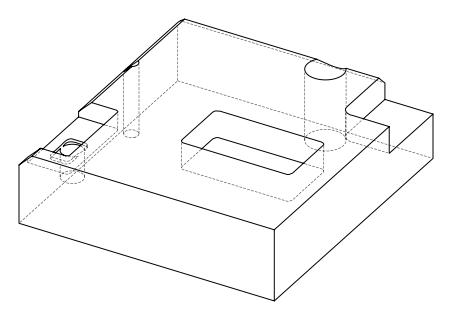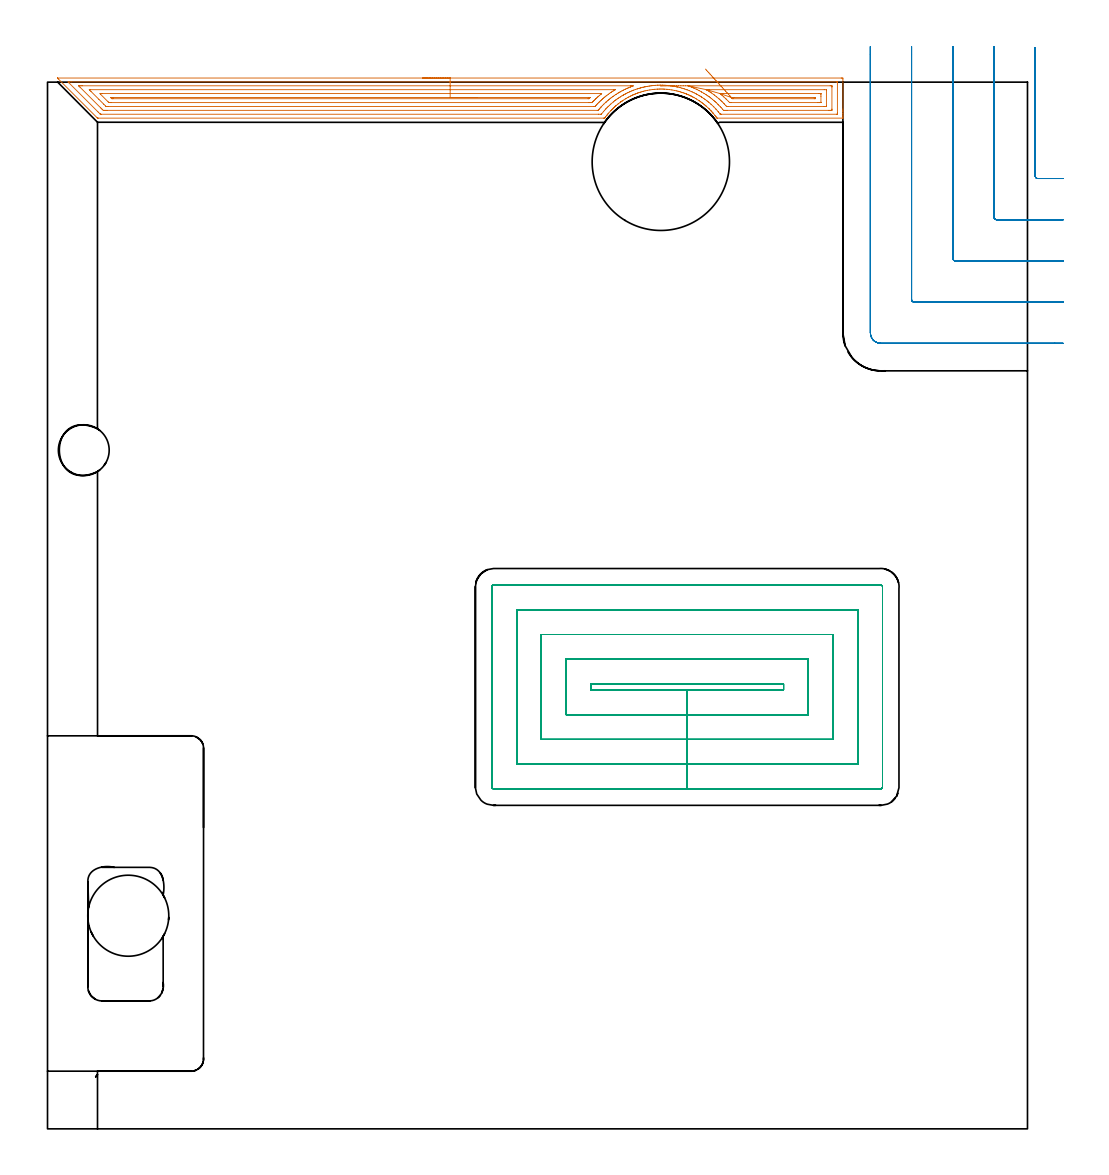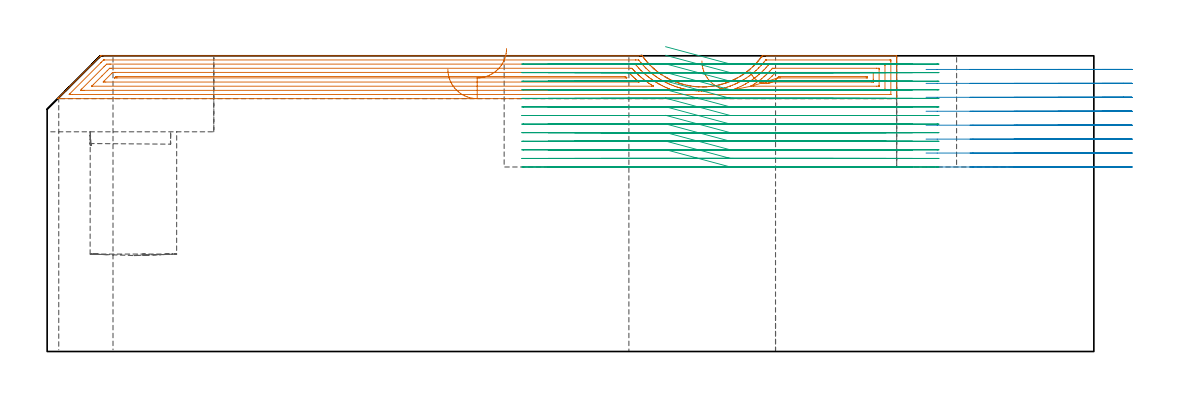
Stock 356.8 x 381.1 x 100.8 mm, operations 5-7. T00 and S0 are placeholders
(PLAN: 13 operations, 9 tool changes, 147.3 min)
(1 INDEXABLE_INSERT_DRILL_THROUGH_HOLE_FROM_SOLID | STEP1HOLE_1 | NXT0302_038 | 0.42 min | 197859 mm3)
(2 INDEXABLE_INSERT_DRILL_BLIND_HOLE_FROM_SOLID | STEP1POCKET | NXT0302_030 | 0.18 min | 46273 mm3)
(3 AREA_MILL | FG_CHAMFER_SURFACE | UGT0205_001 | 1.45 min | 4755 mm3)
(4 AREA_MILL_1 | FG_CHAMFER_SURFACE_1 | UGT0205_001 | 12.89 min | 40625 mm3)
(5 AREA_MILL_2 | FG_CHAMFER_SURFACE_2 | UGT0205_001 | 12.79 min | 28898 mm3)
(6 MILL_CORNER_NOTCH_RECTANGULAR | CORNER_NOTCH_RECTANGULAR | UGT0201_094 | Follow Part, ap 5, ae 75% | 10.48 min | 265376 mm3)
(7 MILL_RECTANGULAR_POCKET | POCKET_RECTANGULAR_STRAIGHT | NXT0201_011 | Follow Part, ap 3, ae 75% | 39.73 min | 502410 mm3)
(8 MILL_RECTANGULAR_POCKET_1 | POCKET_RECTANGULAR_STRAIGHT_1 | NXT0201_009 | Follow Part, ap 2, ae 75% | 7.91 min | 19381 mm3)
(9 MILL_SLOT | SLOT_PARTIAL_RECTANGULAR | NXT0201_009 | Follow Part, ap 2, ae 75% | 60.39 min | 142418 mm3)
(10 SPOT_DRILL | STEP1HOLE | NXT0321_9005460120000 | 0.05 min | 61 mm3)
(11 DRILL_BLIND_HOLE_INTO_CENTER | STEP1HOLE | NXT0301_046 | 0.05 min | 214 mm3)
(12 GUN_DRILL_THROUGH_HOLE | STEP1HOLE | UGT0307_003 | 0.5 min | 3454 mm3)
(13 SPADE_DRILL_TO_ENLARGE_THROUGH_HOLE | STEP1HOLE | UGT0306_009 | 0.44 min | 21970 mm3)
(TOOL NXT0302_038 | Index. Insert Drill 50mm [880-D5000L50-04] | D50 PA176 FL200 Z2)
(TOOL NXT0302_030 | Index. Insert Drill 29.5mm [880-D2950L32-03] | D29.5 PA176 FL89 Z2)
(TOOL UGT0205_001 | Chamfer Mill 20 x 3 x 45 deg. | D20 FL50 Z2)
(TOOL UGT0201_094 | End mill 20 mm | D20 FL38 Z4)
(TOOL NXT0201_011 | ENDMILL 12mm [2P460-1200-NA 1630] | D12 FL38 Z6)
(TOOL NXT0201_009 | ENDMILL 8mm [2P460-0800-NA 1630] | D8 FL26 Z6)
(TOOL NXT0321_9005460120000 | NC Spot Drill, 142deg, 12mm, Carbide, Uncoated | D12 PA142 FL30 Z2)
(TOOL NXT0301_046 | Carbide Drill 7.5mm [860.1-0750-038A1-MM 2214] | D7.5 PA140 FL53 Z2)
(TOOL UGT0307_003 | Gun Drill 7 mm | D7 PA130 FL24 Z1)
(TOOL UGT0306_009 | Spade Drill 18.5mm | D18.5 PA132 FL10 Z2)
(OP 5 AREA_MILL_2)
G17 G21 G94 G90
T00 M6
G54
G17 G0 G90 X136.6 Y382.6 S1061 M3
G43 Z110.8 H0
Z96.2
G94 G1 X136.638 Z95.328 F250.
X136.752 Z94.464
X136.941 Z93.612
X137.203 Z92.78
X137.537 Z91.974
X137.94 Z91.2
X138.408 Z90.464
X138.939 Z89.772
X139.529 Z89.129
X140.172 Z88.54
X140.864 Z88.008
X141.6 Z87.54
X142.374 Z87.137
X143.18 Z86.803
X144.012 Z86.541
X144.863 Z86.352
X145.728 Z86.238
X146.6 Z86.2
X288.991
X289.28 Y382.597 Z86.201
X289.59 Y382.592 Z86.206
X289.6 Y382.277 Z86.52
Y371.284 Z97.511
Y370.717 Z98.08
Y370.391 Z98.405
Y369.825 Z98.972
Y369.499 Z99.296
Y368.847 Z99.953
Y368.443 Z100.357
Y368.058 Z100.733
X289.59 Y368.002 Z100.788
X289.437 Y368. Z100.8
X243.907
X243.743 Y368.003 Z100.789
X243.674 Y368.084 Z100.712
X243.447 Y368.397 Z100.402
X243.399 Y368.463 Z100.336
X243.292 Y368.606 Z100.193
X243.228 Y368.691 Z100.108
X243.015 Y368.964 Z99.834
X242.482 Y369.629 Z99.171
X242.333 Y369.804 Z98.995
X242.271 Y369.873 Z98.925
X242.207 Y369.945 Z98.851
X242.082 Y370.087 Z98.713
X241.973 Y370.209 Z98.59
X241.81 Y370.391 Z98.405
X241.615 Y370.613 Z98.186
X241.541 Y370.692 Z98.107
X241.135 Y371.111 Z97.687
X241.081 Y371.165 Z97.633
X240.961 Y371.284 Z97.512
X240.844 Y371.402 Z97.398
X240.783 Y371.463 Z97.337
X240.666 Y371.578 Z97.218
X239.83 Y372.35 Z96.447
X239.696 Y372.468 Z96.332
X239.332 Y372.771 Z96.026
X238.938 Y373.101 Z95.698
X238.598 Y373.366 Z95.43
X238.404 Y373.514 Z95.286
X238.204 Y373.664 Z95.134
X238.046 Y373.782 Z95.015
X237.797 Y373.961 Z94.834
X237.723 Y374.015 Z94.781
X237.344 Y374.276 Z94.522
X237.154 Y374.406 Z94.392
X236.262 Y374.971 Z93.825
X236.001 Y375.131 Z93.667
X235.369 Y375.488 Z93.312
X234.98 Y375.691 Z93.105
X234.877 Y375.746 Z93.051
X234.477 Y375.958 Z92.841
X234.356 Y376.02 Z92.78
X234.327 Y376.033 Z92.767
X234.088 Y376.142 Z92.653
X233.723 Y376.314 Z92.486
X233.588 Y376.377 Z92.423
X233.195 Y376.545 Z92.251
X232.982 Y376.639 Z92.161
X232.953 Y376.651 Z92.149
X232.749 Y376.737 Z92.058
X232.693 Y376.761 Z92.034
X232.547 Y376.821 Z91.976
X232.337 Y376.907 Z91.892
X231.801 Y377.104 Z91.696
X231.409 Y377.234 Z91.562
X231.196 Y377.308 Z91.491
X231.166 Y377.318 Z91.481
X230.963 Y377.385 Z91.41
X230.909 Y377.403 Z91.392
X230.492 Y377.531 Z91.268
X230.016 Y377.675 Z91.123
X229.588 Y377.795 Z91.004
X229.124 Y377.906 Z90.893
X228.232 Y378.097 Z90.698
X227.34 Y378.262 Z90.537
X226.448 Y378.39 Z90.406
X225.556 Y378.488 Z90.309
X224.664 Y378.555 Z90.237
X224.218 Y378.578 Z90.218
X223.771 Y378.592 Z90.207
X223.325 Y378.596 Z90.199
X222.879 Y378.591 Z90.207
X222.261 Y378.563 Z90.223
X221.987 Y378.555 Z90.241
X221.095 Y378.491 Z90.302
X220.987 Y378.48 Z90.314
X220.697 Y378.447 Z90.344
X220.487 Y378.427 Z90.37
X220.455 Y378.424 Z90.374
X220.203 Y378.395 Z90.399
X219.311 Y378.269 Z90.527
X218.419 Y378.109 Z90.689
X217.526 Y377.917 Z90.88
X217.012 Y377.795 Z91.004
X216.679 Y377.702 Z91.096
X216.634 Y377.689 Z91.109
X216.111 Y377.531 Z91.266
X215.742 Y377.421 Z91.378
X215.34 Y377.285 Z91.511
X215.203 Y377.239 Z91.559
X214.894 Y377.135 Z91.661
X214.85 Y377.12 Z91.676
X214.263 Y376.907 Z91.892
X214.055 Y376.823 Z91.976
X213.958 Y376.784 Z92.015
X213.555 Y376.609 Z92.186
X213.434 Y376.558 Z92.239
X213.108 Y376.417 Z92.378
X213.065 Y376.399 Z92.397
X212.502 Y376.139 Z92.66
X212.216 Y376.004 Z92.793
X211.641 Y375.703 Z93.096
X211.323 Y375.535 Z93.262
X211.281 Y375.513 Z93.284
X210.599 Y375.132 Z93.668
X210.389 Y375.004 Z93.795
X209.497 Y374.439 Z94.359
X209.24 Y374.266 Z94.531
X209.205 Y374.243 Z94.555
X208.809 Y373.961 Z94.835
X208.645 Y373.847 Z94.953
X208.605 Y373.818 Z94.981
X207.986 Y373.356 Z95.443
X207.713 Y373.141 Z95.655
X207.114 Y372.644 Z96.156
X206.911 Y372.474 Z96.324
X206.904 Y372.467 Z96.331
X206.82 Y372.395 Z96.404
X206.757 Y372.337 Z96.462
X206.582 Y372.176 Z96.623
X206.413 Y372.019 Z96.777
X206.261 Y371.879 Z96.916
X205.967 Y371.61 Z97.189
X205.934 Y371.58 Z97.219
X205.542 Y371.188 Z97.611
X205.49 Y371.136 Z97.663
X205.201 Y370.837 Z97.958
X205.074 Y370.708 Z98.091
X205.058 Y370.692 Z98.107
X204.267 Y369.804 Z98.995
X204.144 Y369.661 Z99.138
X204.015 Y369.499 Z99.297
X203.884 Y369.335 Z99.464
X203.764 Y369.186 Z99.614
X203.658 Y369.052 Z99.744
X203.586 Y368.963 Z99.835
X203.548 Y368.916 Z99.882
X203.252 Y368.532 Z100.268
X203.185 Y368.441 Z100.359
X202.91 Y368.065 Z100.735
X202.864 Y368.007 Z100.793
X202.396 Y368. Z100.8
X18.493
X18.205 Y368.004 Z100.79
X18.069 Y368.131 Z100.669
X3.912 Y382.288 Z86.511
X3.758 Y382.44 Z86.357
X3.614 Y382.586 Z86.211
X3.612 Y382.595 Z86.203
X3.614 Y382.599 Z86.199
X3.698 Y382.6 Z86.2
X146.6
Y381.186 Z87.614
X287.29 Y381.185 Z87.615
X287.459 Y381.183 Z87.617
X287.57 Y381.179 Z87.621
X287.592 Y381.177 Z87.623
X287.595 Y381.173 Z87.627
X287.598 Y381.158 Z87.642
X287.599 Y381.101 Z87.699
X287.6 Y369.997 Z98.803
X287.598 Y369.499 Z99.301
X287.595 Y369.45 Z99.35
X287.591 Y369.427 Z99.373
X287.586 Y369.421 Z99.379
X287.543 Y369.419 Z99.381
X287.374 Y369.415 Z99.385
X287.29 Y369.414 Z99.386
X245.247
X245.162 Y369.415 Z99.385
X244.994 Y369.42 Z99.38
X244.953 Y369.422 Z99.378
X244.943 Y369.43 Z99.37
X244.921 Y369.453 Z99.347
X244.883 Y369.499 Z99.301
X244.354 Y370.158 Z98.642
X244.156 Y370.391 Z98.409
X243.461 Y371.191 Z97.609
X243.375 Y371.284 Z97.516
X242.569 Y372.125 Z96.675
X242.516 Y372.176 Z96.624
X241.676 Y372.97 Z95.83
X241.566 Y373.069 Z95.731
X240.783 Y373.743 Z95.057
X240.52 Y373.961 Z94.839
X240.169 Y374.24 Z94.56
X239.89 Y374.455 Z94.345
X239.35 Y374.854 Z93.946
X238.998 Y375.103 Z93.697
X238.222 Y375.629 Z93.171
X238.105 Y375.704 Z93.096
X238.037 Y375.746 Z93.054
X237.526 Y376.06 Z92.74
X237.212 Y376.249 Z92.551
X236.524 Y376.639 Z92.161
X236.319 Y376.75 Z92.05
X236.083 Y376.875 Z91.925
X235.427 Y377.206 Z91.594
X235.208 Y377.312 Z91.488
X234.741 Y377.531 Z91.269
X234.534 Y377.624 Z91.176
X234.369 Y377.696 Z91.104
X233.641 Y378.001 Z90.799
X232.868 Y378.305 Z90.495
X232.749 Y378.349 Z90.451
X232.717 Y378.36 Z90.44
X232.532 Y378.424 Z90.376
X231.856 Y378.647 Z90.153
X231.525 Y378.754 Z90.046
X230.963 Y378.92 Z89.88
X230.266 Y379.121 Z89.679
X230.07 Y379.169 Z89.631
X229.442 Y379.316 Z89.484
X229.178 Y379.373 Z89.427
X229.105 Y379.389 Z89.411
X228.285 Y379.545 Z89.255
X228.005 Y379.596 Z89.204
X227.392 Y379.692 Z89.108
X226.952 Y379.756 Z89.044
X226.499 Y379.811 Z88.989
X225.943 Y379.873 Z88.927
X225.607 Y379.903 Z88.897
X224.97 Y379.953 Z88.847
X224.714 Y379.967 Z88.833
X224.034 Y379.996 Z88.804
X223.821 Y380. Z88.8
X223.129 Y380.008 Z88.792
X223.016
X222.26 Y379.985 Z88.815
X222.101 Y379.978 Z88.822
X222.036 Y379.975 Z88.825
X221.417 Y379.935 Z88.865
X221.143 Y379.914 Z88.886
X220.592 Y379.867 Z88.933
X220.429 Y379.851 Z88.949
X220.25 Y379.831 Z88.969
X219.791 Y379.775 Z89.025
X219.358 Y379.715 Z89.085
X219.01 Y379.663 Z89.137
X218.465 Y379.573 Z89.227
X218.247 Y379.534 Z89.266
X217.572 Y379.404 Z89.396
X217.499 Y379.39 Z89.41
X217.155 Y379.316 Z89.484
X216.767 Y379.229 Z89.571
X216.728 Y379.22 Z89.58
X216.679 Y379.208 Z89.592
X216.057 Y379.046 Z89.754
X215.938 Y379.014 Z89.786
X215.787 Y378.97 Z89.83
X215.367 Y378.843 Z89.957
X214.894 Y378.697 Z90.103
X214.687 Y378.63 Z90.17
X214.001 Y378.402 Z90.398
X213.365 Y378.168 Z90.632
X213.257 Y378.127 Z90.673
X213.108 Y378.067 Z90.733
X212.731 Y377.908 Z90.892
X212.216 Y377.69 Z91.11
X212.106 Y377.641 Z91.159
X211.859 Y377.531 Z91.269
X211.492 Y377.362 Z91.438
X211.424 Y377.33 Z91.47
X211.323 Y377.281 Z91.519
X210.896 Y377.066 Z91.734
X210.43 Y376.828 Z91.972
X210.306 Y376.763 Z92.037
X210.073 Y376.639 Z92.161
X209.728 Y376.448 Z92.352
X209.654 Y376.406 Z92.394
X209.538 Y376.339 Z92.461
X209.167 Y376.117 Z92.683
X208.645 Y375.798 Z93.002
X208.613 Y375.778 Z93.022
X208.563 Y375.746 Z93.054
X208.073 Y375.425 Z93.375
X207.752 Y375.211 Z93.589
X207.541 Y375.064 Z93.736
X207.245 Y374.854 Z93.946
X207.022 Y374.691 Z94.109
X206.859 Y374.57 Z94.23
X206.516 Y374.305 Z94.495
X206.074 Y373.961 Z94.839
X206.015 Y373.913 Z94.887
X205.074 Y373.109 Z95.691
X204.591 Y372.659 Z96.141
X204.181 Y372.274 Z96.526
X204.083 Y372.176 Z96.624
X203.691 Y371.774 Z97.026
X203.288 Y371.357 Z97.443
X203.222 Y371.284 Z97.516
X202.834 Y370.846 Z97.954
X202.432 Y370.391 Z98.409
X202.415 Y370.372 Z98.428
X201.712 Y369.499 Z99.301
X201.653 Y369.427 Z99.373
X201.581 Y369.421 Z99.379
X201.503 Y369.418 Z99.382
X200.695 Y369.414 Z99.386
X200.61
X19.47 Y369.415 Z99.385
X19.386 Y369.416 Z99.384
X19.302 Y369.418 Z99.382
X19.249 Y369.421 Z99.379
X19.217 Y369.445 Z99.355
X19.158 Y369.499 Z99.301
X18.493 Y370.157 Z98.643
X18.258 Y370.391 Z98.409
X7.78 Y380.871 Z87.929
X7.556 Y381.101 Z87.699
X7.489 Y381.172 Z87.628
X7.612 Y381.18 Z87.62
X7.697 Y381.184 Z87.616
X7.78 Y381.185 Z87.615
X8.588 Y381.186 Z87.614
X146.6
Y379.772 Z89.028
X212.216 Y379.771 Z89.029
X212.654
X212.817 Y379.769 Z89.031
X213.108 Y379.765 Z89.035
X213.294 Y379.737 Z89.063
X212.851 Y379.573 Z89.227
X212.201 Y379.331 Z89.469
X212.163 Y379.316 Z89.484
X211.573 Y379.066 Z89.734
X211.323 Y378.959 Z89.841
X210.952 Y378.794 Z90.006
X210.43 Y378.56 Z90.24
X210.337 Y378.517 Z90.283
X210.142 Y378.424 Z90.376
X209.739 Y378.223 Z90.577
X209.538 Y378.12 Z90.68
X209.153 Y377.916 Z90.884
X208.645 Y377.644 Z91.156
X208.572 Y377.604 Z91.196
X208.443 Y377.531 Z91.269
X208.007 Y377.276 Z91.524
X207.752 Y377.124 Z91.676
X207.453 Y376.938 Z91.862
X206.977 Y376.639 Z92.161
X206.905 Y376.593 Z92.207
X206.859 Y376.563 Z92.237
X206.374 Y376.232 Z92.568
X205.967 Y375.951 Z92.849
X205.847 Y375.866 Z92.934
X205.682 Y375.746 Z93.054
X205.334 Y375.487 Z93.313
X205.074 Y375.29 Z93.51
X204.83 Y375.098 Z93.702
X204.525 Y374.854 Z93.946
X204.336 Y374.699 Z94.101
X204.181 Y374.569 Z94.231
X203.855 Y374.287 Z94.513
X203.481 Y373.961 Z94.839
X203.379 Y373.87 Z94.93
X203.288 Y373.786 Z95.014
X202.527 Y373.069 Z95.731
X202.46 Y373.004 Z95.796
X202.396 Y372.94 Z95.86
X202.02 Y372.552 Z96.248
X201.658 Y372.176 Z96.624
X201.583 Y372.096 Z96.704
X201.503 Y372.008 Z96.792
X201.163 Y371.624 Z97.176
X200.863 Y371.284 Z97.516
X200.746 Y371.148 Z97.652
X200.61 Y370.989 Z97.811
X200.488 Y370.851 Z97.949
X200.469 Y370.835 Z97.965
X200.445 Y370.833 Z97.967
X200.391 Y370.831 Z97.969
X200.172 Y370.829 Z97.971
X21.626
X21.171
X20.731 Y370.831 Z97.969
X20.278 Y370.836 Z97.964
X19.821 Y371.284 Z97.516
X19.386 Y371.714 Z97.086
X11.784 Y379.316 Z89.484
X11.351 Y379.752 Z89.048
X11.346 Y379.766 Z89.034
X11.351 Y379.767 Z89.033
X11.79 Y379.77 Z89.03
X12.244 Y379.771 Z89.029
X12.681 Y379.772 Z89.028
X146.6
Y378.357 Z90.443
X206.033
X206.62 Y378.351 Z90.449
X206.674 Y378.35 Z90.45
X206.651 Y378.333 Z90.467
X206.573 Y378.281 Z90.519
X205.967 Y377.898 Z90.902
X205.743 Y377.755 Z91.045
X205.398 Y377.531 Z91.269
X205.203 Y377.402 Z91.398
X205.074 Y377.315 Z91.485
X204.677 Y377.035 Z91.765
X204.181 Y376.684 Z92.116
X203.648 Y376.279 Z92.521
X203.288 Y376.002 Z92.798
X203.146 Y375.888 Z92.912
X202.972 Y375.746 Z93.054
X202.658 Y375.484 Z93.316
X202.396 Y375.262 Z93.538
X202.177 Y375.072 Z93.728
X201.931 Y374.854 Z93.946
X201.707 Y374.65 Z94.15
X201.503 Y374.461 Z94.339
X201.246 Y374.219 Z94.581
X200.976 Y373.961 Z94.839
X200.791 Y373.781 Z95.019
X200.61 Y373.601 Z95.199
X200.348 Y373.331 Z95.469
X200.098 Y373.069 Z95.731
X199.914 Y372.872 Z95.928
X199.717 Y372.657 Z96.143
X199.488 Y372.406 Z96.394
X199.392 Y372.305 Z96.495
X199.336 Y372.25 Z96.55
X198.758 Y372.243 Z96.557
X21.997
X21.584 Y372.244 Z96.556
X21.378 Y372.247 Z96.553
X21.328 Y372.25 Z96.55
X21.305 Y372.255 Z96.545
X21.275 Y372.282 Z96.518
X21.171 Y372.379 Z96.421
X20.48 Y373.069 Z95.731
X18.695 Y374.854 Z93.946
X15.815 Y377.734 Z91.066
X15.278 Y378.277 Z90.523
X15.218 Y378.341 Z90.459
X15.21 Y378.352 Z90.448
X15.218 Y378.353 Z90.447
X15.263 Y378.355 Z90.445
X15.447 Y378.357 Z90.443
X146.6
Y376.943 Z91.857
X201.503 Y376.942 Z91.858
X201.704 Y376.939 Z91.861
X201.77 Y376.936 Z91.864
X201.714 Y376.885 Z91.915
X201.657 Y376.835 Z91.965
X201.617 Y376.803 Z91.997
X201.417 Y376.639 Z92.161
X200.98 Y376.269 Z92.531
X200.61 Y375.953 Z92.847
X200.5 Y375.856 Z92.944
X200.377 Y375.746 Z93.054
X200.034 Y375.43 Z93.37
X199.717 Y375.136 Z93.664
X199.572 Y374.999 Z93.801
X199.42 Y374.854 Z93.946
X199.12 Y374.558 Z94.242
X198.825 Y374.263 Z94.537
X198.675 Y374.111 Z94.689
X198.529 Y373.961 Z94.839
X198.23 Y373.663 Z95.137
X197.932 Y373.66 Z95.14
X197.343 Y373.657 Z95.143
X197.039
X23.261
X22.957 Y373.659 Z95.141
X22.361 Y373.664 Z95.136
X22.064 Y373.935 Z94.865
X19.361 Y376.639 Z92.161
X19.088 Y376.936 Z91.864
X19.386 Y376.939 Z91.861
X19.974 Y376.943 Z91.857
X146.6
Y375.529 Z93.271
X197.039 Y375.528 Z93.272
X197.497 Y375.526 Z93.274
X197.573 Y375.525 Z93.275
X197.617 Y375.523 Z93.277
X197.585 Y375.488 Z93.312
X197.403 Y375.302 Z93.498
X197.217 Y375.119 Z93.681
X197.172 Y375.078 Z93.722
X197.115 Y375.075 Z93.725
X197.039 Y375.073 Z93.727
X196.821 Y375.072 Z93.728
X23.849 Y375.071 Z93.729
X23.631 Y375.072 Z93.728
X23.554 Y375.074 Z93.726
X23.409 Y375.078 Z93.722
X23. Y375.452 Z93.348
X22.957 Y375.493 Z93.307
X22.937 Y375.518 Z93.282
X22.935 Y375.522 Z93.278
X22.957 Y375.523 Z93.277
X23.176 Y375.527 Z93.273
X23.632 Y375.529 Z93.271
X23.849
X146.6
X147.471 Z93.309
X148.336 Z93.423
X149.188 Z93.612
X150.02 Z93.874
X150.826 Z94.208
X151.6 Z94.611
X152.336 Z95.08
X153.028 Z95.611
X153.671 Z96.2
X154.26 Z96.843
X154.791 Z97.535
X155.26 Z98.271
X155.663 Z99.045
X155.997 Z99.851
X156.259 Z100.683
X156.448 Z101.535
X156.562 Z102.4
X156.6 Z103.271
G0 Z110.8
X223.199 Y379.759
Z99.041
G1 X223.236 Z98.17
X223.348 Z97.305
X223.536 Z96.453
X223.798 Y379.76 Z95.62
X224.13 Z94.814
X224.532 Z94.04
X225. Y379.761 Z93.303
X225.53 Y379.762 Z92.611
X226.119 Z91.967
X226.761 Y379.763 Z91.376
X227.453 Y379.764 Z90.845
X228.188 Y379.765 Z90.375
X228.961 Y379.766 Z89.971
X229.767 Y379.767 Z89.636
X230.599 Y379.768 Z89.373
X231.45 Y379.769 Z89.183
X232.315 Y379.77 Z89.068
X233.187 Y379.771 Z89.029
X284.965
X285.42 Y379.769 Z89.031
X285.57 Y379.766 Z89.034
X285.588 Y379.765 Z89.035
X285.592 Y379.713 Z89.087
X285.597 Y379.617 Z89.183
X285.599 Y379.497 Z89.303
X285.6 Y379.316 Z89.484
X285.599 Y371.284 Z97.516
X285.598 Y371.106 Z97.694
X285.59 Y370.924 Z97.876
X285.581 Y370.835 Z97.965
X285.533 Y370.833 Z97.967
X285.42 Y370.831 Z97.969
X284.982 Y370.829 Z97.971
X284.527 Y370.828 Z97.972
X247.488 Y370.829 Z97.971
X247.032
X246.592 Y370.831 Z97.969
X246.14 Y370.835 Z97.965
X245.74 Y371.284 Z97.516
X245.247 Y371.835 Z96.965
X244.929 Y372.176 Z96.624
X244.354 Y372.778 Z96.022
X244.061 Y373.069 Z95.731
X243.461 Y373.641 Z95.159
X243.112 Y373.961 Z94.839
X242.824 Y374.216 Z94.584
X242.569 Y374.436 Z94.364
X242.068 Y374.854 Z93.946
X241.676 Y375.171 Z93.629
X241.35 Y375.421 Z93.379
X240.92 Y375.746 Z93.054
X240.783 Y375.847 Z92.953
X240.431 Y376.098 Z92.702
X239.89 Y376.459 Z92.341
X239.614 Y376.639 Z92.161
X238.998 Y377.027 Z91.773
X238.157 Y377.531 Z91.269
X238.105 Y377.562 Z91.238
X238.036 Y377.6 Z91.2
X237.212 Y378.035 Z90.765
X236.458 Y378.424 Z90.376
X236.319 Y378.491 Z90.309
X236.193 Y378.55 Z90.25
X235.427 Y378.891 Z89.909
X235.13 Y379.02 Z89.78
X234.534 Y379.272 Z89.528
X234.425 Y379.316 Z89.484
X233.641 Y379.607 Z89.193
X233.187 Y379.77 Z89.03
X239.89 Y378.355 Z90.445
X239.958 Y378.356 Z90.444
X240.85 Y378.357 Z90.443
X282.808
X283.571 Y378.352 Z90.448
X283.587 Y378.351 Z90.449
X283.591 Y378.335 Z90.465
X283.596 Y378.284 Z90.516
X283.599 Y378.182 Z90.618
X283.6 Y372.64 Z96.16
X283.598 Y372.425 Z96.375
X283.595 Y372.318 Z96.482
X283.59 Y372.265 Z96.535
X283.586 Y372.249 Z96.551
X283.563 Y372.248 Z96.552
X282.742 Y372.243 Z96.557
X282.675
X247.858
X247.445 Y372.245 Z96.555
X247.343 Y372.247 Z96.553
X247.293 Y372.25 Z96.55
X247.241 Y372.265 Z96.535
X247.032 Y372.489 Z96.311
X246.495 Y373.069 Z95.731
X246.322 Y373.251 Z95.549
X246.14 Y373.44 Z95.36
X245.614 Y373.961 Z94.839
X245.247 Y374.317 Z94.483
X244.969 Y374.576 Z94.224
X244.667 Y374.854 Z93.946
X244.501 Y375.001 Z93.799
X244.354 Y375.129 Z93.671
X243.625 Y375.746 Z93.054
X243.461 Y375.881 Z92.919
X242.825 Y376.383 Z92.417
X242.569 Y376.573 Z92.227
X242.478 Y376.639 Z92.161
X241.676 Y377.203 Z91.597
X241.19 Y377.531 Z91.269
X240.783 Y377.795 Z91.005
X240.068 Y378.247 Z90.553
X239.899 Y378.347 Z90.453
X239.89 Y378.353 Z90.447
Y378.355 Z90.445
X244.861 Y376.937 Z91.863
X244.946 Y376.939 Z91.861
X245.247 Y376.941 Z91.859
X245.835 Y376.943 Z91.857
X246.14
X280.956 Y376.942 Z91.858
X281.549 Y376.939 Z91.861
X281.58 Y376.936 Z91.864
X281.59 Y376.929 Z91.871
X281.596 Y376.891 Z91.909
X281.599 Y376.639 Z92.161
X281.6 Y375.995 Z92.805
X281.599 Y373.8 Z95.
X281.597 Y373.72 Z95.08
X281.594 Y373.68 Z95.12
X281.591 Y373.666 Z95.134
X281.564 Y373.664 Z95.136
X281.258 Y373.659 Z95.141
X280.956 Y373.658 Z95.142
X280.368 Y373.657 Z95.143
X248.818 Y373.658 Z95.142
X248.517 Y373.66 Z95.14
X248.413 Y373.664 Z95.136
X248.346 Y373.669 Z95.131
X248.308 Y373.707 Z95.093
X247.925 Y374.1 Z94.7
X247.172 Y374.854 Z93.946
X247.032 Y374.99 Z93.81
X246.221 Y375.746 Z93.054
X246.14 Y375.82 Z92.98
X245.612 Y376.274 Z92.526
X245.247 Y376.585 Z92.215
X245.185 Y376.639 Z92.161
X244.861 Y376.937 Z91.863
X248.977 Y375.523 Z93.277
X249.039 Y375.525 Z93.275
X249.252 Y375.528 Z93.272
X249.71 Y375.529 Z93.271
X249.928
X279.171 Y375.528 Z93.272
X279.39 Y375.526 Z93.274
X279.533 Y375.522 Z93.278
X279.591 Y375.516 Z93.284
X279.592 Y375.483 Z93.317
X279.591 Y375.326 Z93.474
X279.561 Y375.078 Z93.722
X279.294 Y375.073 Z93.727
X279.171 Y375.072 Z93.728
X249.71 Y375.071 Z93.729
X249.491 Y375.073 Z93.727
X249.437 Y375.076 Z93.724
X249.412 Y375.079 Z93.721
X249.353 Y375.132 Z93.668
X249.265 Y375.216 Z93.584
X249.222 Y375.258 Z93.542
X249.181 Y375.3 Z93.5
X249.102 Y375.385 Z93.415
X248.977 Y375.523 Z93.277
X248.49 Y376.057 Z92.79
X247.976 Y376.621 Z92.367
X247.439 Y377.211 Z92.013
X246.883 Y377.821 Z91.729
X246.313 Y378.446 Z91.519
X245.732 Y379.083 Z91.383
X245.146 Y379.727 Z91.322
X244.559 Y380.371 Z91.338
X243.974 Y381.013 Z91.43
X243.398 Y381.645 Z91.597
X242.833 Y382.265 Z91.837
X242.284 Y382.867 Z92.151
X241.756 Y383.446 Z92.533
X241.253 Y383.999 Z92.983
X240.778 Y384.521 Z93.496
X240.335 Y385.007 Z94.069
X239.927 Y385.455 Z94.697
X239.557 Y385.86 Z95.375
G0 Z110.8
M5
M2
(OP 6 MILL_CORNER_NOTCH_RECTANGULAR)
G17 G21 G94 G90
T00 M6
G54
G17 G0 G90 X359.6 Y393.7 S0 M3
G43 Z110.909 H0
Z96.158
G94 G1 Y390.7 F250.
Y346.994 F500.
G3 X360.594 Y346. R1.
G1 X366.8
X369.8 F250.
G0 Z110.909
X344.6 Y394.1
Z96.158
G1 Y391.1
Y331.995 F500.
G3 X345.595 Y331. R1.
G1 X366.8
X369.8 F250.
G0 Z110.909
X329.6 Y394.1
Z96.158
G1 Y391.1
Y316.995 F500.
G3 X330.595 Y316. R1.
G1 X366.8
X369.8 F250.
G0 Z110.909
X314.6 Y394.1
Z96.158
G1 Y391.1
Y301.995 F500.
G3 X315.595 Y301. R1.
G1 X366.8
X369.8 F250.
G0 Z110.909
X299.6 Y394.1
Z96.158
G1 Y391.1
Y289.8 F500.
G3 X303.4 Y286. R3.8
G1 X366.8
X369.8 F250.
G0 Z110.909
X359.6 Y393.7
Z91.407
G1 Y390.7
Y346.994 F500.
G3 X360.594 Y346. R1.
G1 X366.8
X369.8 F250.
G0 Z110.909
X344.6 Y394.1
Z91.407
G1 Y391.1
Y331.995 F500.
G3 X345.595 Y331. R1.
G1 X366.8
X369.8 F250.
G0 Z110.909
X329.6 Y394.1
Z91.407
G1 Y391.1
Y316.995 F500.
G3 X330.595 Y316. R1.
G1 X366.8
X369.8 F250.
G0 Z110.909
X314.6 Y394.1
Z91.407
G1 Y391.1
Y301.995 F500.
G3 X315.595 Y301. R1.
G1 X366.8
X369.8 F250.
G0 Z110.909
X299.6 Y394.1
Z91.407
G1 Y391.1
Y289.8 F500.
G3 X303.4 Y286. R3.8
G1 X366.8
X369.8 F250.
G0 Z110.909
X359.6 Y393.7
Z86.656
G1 Y390.7
Y346.994 F500.
G3 X360.594 Y346. R1.
G1 X366.8
X369.8 F250.
G0 Z110.909
X344.6 Y394.1
Z86.656
G1 Y391.1
Y331.995 F500.
G3 X345.595 Y331. R1.
G1 X366.8
X369.8 F250.
G0 Z110.909
X329.6 Y394.1
Z86.656
G1 Y391.1
Y316.995 F500.
G3 X330.595 Y316. R1.
G1 X366.8
X369.8 F250.
G0 Z110.909
X314.6 Y394.1
Z86.656
G1 Y391.1
Y301.995 F500.
G3 X315.595 Y301. R1.
G1 X366.8
X369.8 F250.
G0 Z110.909
X299.6 Y394.1
Z86.656
G1 Y391.1
Y289.8 F500.
G3 X303.4 Y286. R3.8
G1 X366.8
X369.8 F250.
G0 Z110.909
X359.6 Y393.7
Z81.905
G1 Y390.7
Y346.994 F500.
G3 X360.594 Y346. R1.
G1 X366.8
X369.8 F250.
G0 Z110.909
X344.6 Y394.1
Z81.905
G1 Y391.1
Y331.995 F500.
G3 X345.595 Y331. R1.
G1 X366.8
X369.8 F250.
G0 Z110.909
X329.6 Y394.1
Z81.905
G1 Y391.1
Y316.995 F500.
G3 X330.595 Y316. R1.
G1 X366.8
X369.8 F250.
G0 Z110.909
X314.6 Y394.1
Z81.905
G1 Y391.1
Y301.995 F500.
G3 X315.595 Y301. R1.
G1 X366.8
X369.8 F250.
G0 Z110.909
X299.6 Y394.1
Z81.905
G1 Y391.1
Y289.8 F500.
G3 X303.4 Y286. R3.8
G1 X366.8
X369.8 F250.
G0 Z110.909
X359.6 Y393.7
Z77.153
G1 Y390.7
Y346.994 F500.
G3 X360.594 Y346. R1.
G1 X366.8
X369.8 F250.
G0 Z110.909
X344.6 Y394.1
Z77.153
G1 Y391.1
Y331.995 F500.
G3 X345.595 Y331. R1.
G1 X366.8
X369.8 F250.
G0 Z110.909
X329.6 Y394.1
Z77.153
G1 Y391.1
Y316.995 F500.
G3 X330.595 Y316. R1.
G1 X366.8
X369.8 F250.
G0 Z110.909
X314.6 Y394.1
Z77.153
G1 Y391.1
Y301.995 F500.
G3 X315.595 Y301. R1.
G1 X366.8
X369.8 F250.
G0 Z110.909
X299.6 Y394.1
Z77.153
G1 Y391.1
Y289.8 F500.
G3 X303.4 Y286. R3.8
G1 X366.8
X369.8 F250.
G0 Z110.909
X359.6 Y393.7
Z72.402
G1 Y390.7
Y346.994 F500.
G3 X360.594 Y346. R1.
G1 X366.8
X369.8 F250.
G0 Z110.909
X344.6 Y394.1
Z72.402
G1 Y391.1
Y331.995 F500.
G3 X345.595 Y331. R1.
G1 X366.8
X369.8 F250.
G0 Z110.909
X329.6 Y394.1
Z72.402
G1 Y391.1
Y316.995 F500.
G3 X330.595 Y316. R1.
G1 X366.8
X369.8 F250.
G0 Z110.909
X314.6 Y394.1
Z72.402
G1 Y391.1
Y301.995 F500.
G3 X315.595 Y301. R1.
G1 X366.8
X369.8 F250.
G0 Z110.909
X299.6 Y394.1
Z72.402
G1 Y391.1
Y289.8 F500.
G3 X303.4 Y286. R3.8
G1 X366.8
X369.8 F250.
G0 Z110.909
X359.6 Y393.7
Z67.651
G1 Y390.7
Y346.994 F500.
G3 X360.594 Y346. R1.
G1 X366.8
X369.8 F250.
G0 Z110.909
X344.6 Y394.1
Z67.651
G1 Y391.1
Y331.995 F500.
G3 X345.595 Y331. R1.
G1 X366.8
X369.8 F250.
G0 Z110.909
X329.6 Y394.1
Z67.651
G1 Y391.1
Y316.995 F500.
G3 X330.595 Y316. R1.
G1 X366.8
X369.8 F250.
G0 Z110.909
X314.6 Y394.1
Z67.651
G1 Y391.1
Y301.995 F500.
G3 X315.595 Y301. R1.
G1 X366.8
X369.8 F250.
G0 Z110.909
X299.6 Y394.1
Z67.651
G1 Y391.1
Y289.8 F500.
G3 X303.4 Y286. R3.8
G1 X366.8
X369.8 F250.
G0 Z110.909
X359.6 Y393.7
Z62.9
G1 Y390.7
Y346.994 F500.
G3 X360.594 Y346. R1.
G1 X366.8
X369.8 F250.
G0 Z110.909
X344.6 Y394.1
Z62.9
G1 Y391.1
Y331.995 F500.
G3 X345.595 Y331. R1.
G1 X366.8
X369.8 F250.
G0 Z110.909
X329.6 Y394.1
Z62.9
G1 Y391.1
Y316.995 F500.
G3 X330.595 Y316. R1.
G1 X366.8
X369.8 F250.
G0 Z110.909
X314.6 Y394.1
Z62.9
G1 Y391.1
Y301.995 F500.
G3 X315.595 Y301. R1.
G1 X366.8
X369.8 F250.
G0 Z110.909
X299.6 Y394.1
Z62.9
G1 Y391.1
Y289.8 F500.
G3 X303.4 Y286. R3.8
G1 X366.8
X369.8 F250.
G0 Z110.909
M5
M2
(OP 7 MILL_RECTANGULAR_POCKET)
G17 G21 G94 G90
T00 M6
G54
G17 G0 G90 X210.792 Y159.8 S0 M3
G43 Z110.909 H1
Z103.909
G94 G1 X232.9 Z97.985 F250.
X268. F500.
Y162.
X197.8
Y159.8
X232.9
Y150.8
X277.
Y171.
X188.8
Y150.8
X232.9
Y141.8
X286.
Y180.
X179.8
Y141.8
X232.9
Y132.8
X295.
Y189.
X170.8
Y132.8
X232.9
Y123.8
X303.4
G3 X304. Y124.4 R0.6
G1 Y197.4
G3 X303.4 Y198. R0.6
G1 X162.4
G3 X161.8 Y197.4 R0.6
G1 Y124.4
G3 X162.4 Y123.8 R0.6
G1 X232.9
X233.9
G0 X210.792 Y159.8 Z100.985
G1 X232.9 Z95.062 F250.
X268. F500.
Y162.
X197.8
Y159.8
X232.9
Y150.8
X277.
Y171.
X188.8
Y150.8
X232.9
Y141.8
X286.
Y180.
X179.8
Y141.8
X232.9
Y132.8
X295.
Y189.
X170.8
Y132.8
X232.9
Y123.8
X303.4
G3 X304. Y124.4 R0.6
G1 Y197.4
G3 X303.4 Y198. R0.6
G1 X162.4
G3 X161.8 Y197.4 R0.6
G1 Y124.4
G3 X162.4 Y123.8 R0.6
G1 X232.9
X233.9
G0 X210.792 Y159.8 Z98.062
G1 X232.9 Z92.138 F250.
X268. F500.
Y162.
X197.8
Y159.8
X232.9
Y150.8
X277.
Y171.
X188.8
Y150.8
X232.9
Y141.8
X286.
Y180.
X179.8
Y141.8
X232.9
Y132.8
X295.
Y189.
X170.8
Y132.8
X232.9
Y123.8
X303.4
G3 X304. Y124.4 R0.6
G1 Y197.4
G3 X303.4 Y198. R0.6
G1 X162.4
G3 X161.8 Y197.4 R0.6
G1 Y124.4
G3 X162.4 Y123.8 R0.6
G1 X232.9
X233.9
G0 X210.792 Y159.8 Z95.138
G1 X232.9 Z89.214 F250.
X268. F500.
Y162.
X197.8
Y159.8
X232.9
Y150.8
X277.
Y171.
X188.8
Y150.8
X232.9
Y141.8
X286.
Y180.
X179.8
Y141.8
X232.9
Y132.8
X295.
Y189.
X170.8
Y132.8
X232.9
Y123.8
X303.4
G3 X304. Y124.4 R0.6
G1 Y197.4
G3 X303.4 Y198. R0.6
G1 X162.4
G3 X161.8 Y197.4 R0.6
G1 Y124.4
G3 X162.4 Y123.8 R0.6
G1 X232.9
X233.9
G0 X210.792 Y159.8 Z92.214
G1 X232.9 Z86.29 F250.
X268. F500.
Y162.
X197.8
Y159.8
X232.9
Y150.8
X277.
Y171.
X188.8
Y150.8
X232.9
Y141.8
X286.
Y180.
X179.8
Y141.8
X232.9
Y132.8
X295.
Y189.
X170.8
Y132.8
X232.9
Y123.8
X303.4
G3 X304. Y124.4 R0.6
G1 Y197.4
G3 X303.4 Y198. R0.6
G1 X162.4
G3 X161.8 Y197.4 R0.6
G1 Y124.4
G3 X162.4 Y123.8 R0.6
G1 X232.9
X233.9
G0 X210.792 Y159.8 Z89.29
G1 X232.9 Z83.367 F250.
X268. F500.
Y162.
X197.8
Y159.8
X232.9
Y150.8
X277.
Y171.
X188.8
Y150.8
X232.9
Y141.8
X286.
Y180.
X179.8
Y141.8
X232.9
Y132.8
X295.
Y189.
X170.8
Y132.8
X232.9
Y123.8
X303.4
G3 X304. Y124.4 R0.6
G1 Y197.4
G3 X303.4 Y198. R0.6
G1 X162.4
G3 X161.8 Y197.4 R0.6
G1 Y124.4
G3 X162.4 Y123.8 R0.6
G1 X232.9
X233.9
G0 X210.792 Y159.8 Z86.367
G1 X232.9 Z80.443 F250.
X268. F500.
Y162.
X197.8
Y159.8
X232.9
Y150.8
X277.
Y171.
X188.8
Y150.8
X232.9
Y141.8
X286.
Y180.
X179.8
Y141.8
X232.9
Y132.8
X295.
Y189.
X170.8
Y132.8
X232.9
Y123.8
X303.4
G3 X304. Y124.4 R0.6
G1 Y197.4
G3 X303.4 Y198. R0.6
G1 X162.4
G3 X161.8 Y197.4 R0.6
G1 Y124.4
G3 X162.4 Y123.8 R0.6
G1 X232.9
X233.9
G0 X210.792 Y159.8 Z83.443
G1 X232.9 Z77.519 F250.
X268. F500.
Y162.
X197.8
Y159.8
X232.9
Y150.8
X277.
Y171.
X188.8
Y150.8
X232.9
Y141.8
X286.
Y180.
X179.8
Y141.8
X232.9
Y132.8
X295.
Y189.
X170.8
Y132.8
X232.9
Y123.8
X303.4
G3 X304. Y124.4 R0.6
G1 Y197.4
G3 X303.4 Y198. R0.6
G1 X162.4
G3 X161.8 Y197.4 R0.6
G1 Y124.4
G3 X162.4 Y123.8 R0.6
G1 X232.9
X233.9
G0 X210.792 Y159.8 Z80.519
G1 X232.9 Z74.595 F250.
X268. F500.
Y162.
X197.8
Y159.8
X232.9
Y150.8
X277.
Y171.
X188.8
Y150.8
X232.9
Y141.8
X286.
Y180.
X179.8
Y141.8
X232.9
Y132.8
X295.
Y189.
X170.8
Y132.8
X232.9
Y123.8
X303.4
G3 X304. Y124.4 R0.6
G1 Y197.4
G3 X303.4 Y198. R0.6
G1 X162.4
G3 X161.8 Y197.4 R0.6
G1 Y124.4
G3 X162.4 Y123.8 R0.6
G1 X232.9
X233.9
G0 X210.792 Y159.8 Z77.595
G1 X232.9 Z71.671 F250.
X268. F500.
Y162.
X197.8
Y159.8
X232.9
Y150.8
X277.
Y171.
X188.8
Y150.8
X232.9
Y141.8
X286.
Y180.
X179.8
Y141.8
X232.9
Y132.8
X295.
Y189.
X170.8
Y132.8
X232.9
Y123.8
X303.4
G3 X304. Y124.4 R0.6
G1 Y197.4
G3 X303.4 Y198. R0.6
G1 X162.4
G3 X161.8 Y197.4 R0.6
G1 Y124.4
G3 X162.4 Y123.8 R0.6
G1 X232.9
X233.9
G0 X210.792 Y159.8 Z74.671
G1 X232.9 Z68.748 F250.
X268. F500.
Y162.
X197.8
Y159.8
X232.9
Y150.8
X277.
Y171.
X188.8
Y150.8
X232.9
Y141.8
X286.
Y180.
X179.8
Y141.8
X232.9
Y132.8
X295.
Y189.
X170.8
Y132.8
X232.9
Y123.8
X303.4
G3 X304. Y124.4 R0.6
G1 Y197.4
G3 X303.4 Y198. R0.6
G1 X162.4
G3 X161.8 Y197.4 R0.6
G1 Y124.4
G3 X162.4 Y123.8 R0.6
G1 X232.9
X233.9
G0 X210.792 Y159.8 Z71.748
G1 X232.9 Z65.824 F250.
X268. F500.
Y162.
X197.8
Y159.8
X232.9
Y150.8
X277.
Y171.
X188.8
Y150.8
X232.9
Y141.8
X286.
Y180.
X179.8
Y141.8
X232.9
Y132.8
X295.
Y189.
X170.8
Y132.8
X232.9
Y123.8
X303.4
G3 X304. Y124.4 R0.6
G1 Y197.4
G3 X303.4 Y198. R0.6
G1 X162.4
G3 X161.8 Y197.4 R0.6
G1 Y124.4
G3 X162.4 Y123.8 R0.6
G1 X232.9
X233.9
G0 X210.792 Y159.8 Z68.824
G1 X232.9 Z62.9 F250.
X268. F500.
Y162.
X197.8
Y159.8
X232.9
Y150.8
X277.
Y171.
X188.8
Y150.8
X232.9
Y141.8
X286.
Y180.
X179.8
Y141.8
X232.9
Y132.8
X295.
Y189.
X170.8
Y132.8
X232.9
Y123.8
X303.4
G3 X304. Y124.4 R0.6
G1 Y197.4
G3 X303.4 Y198. R0.6
G1 X162.4
G3 X161.8 Y197.4 R0.6
G1 Y124.4
G3 X162.4 Y123.8 R0.6
G1 X232.9
X233.9
G0 Z110.909
M5
M2
